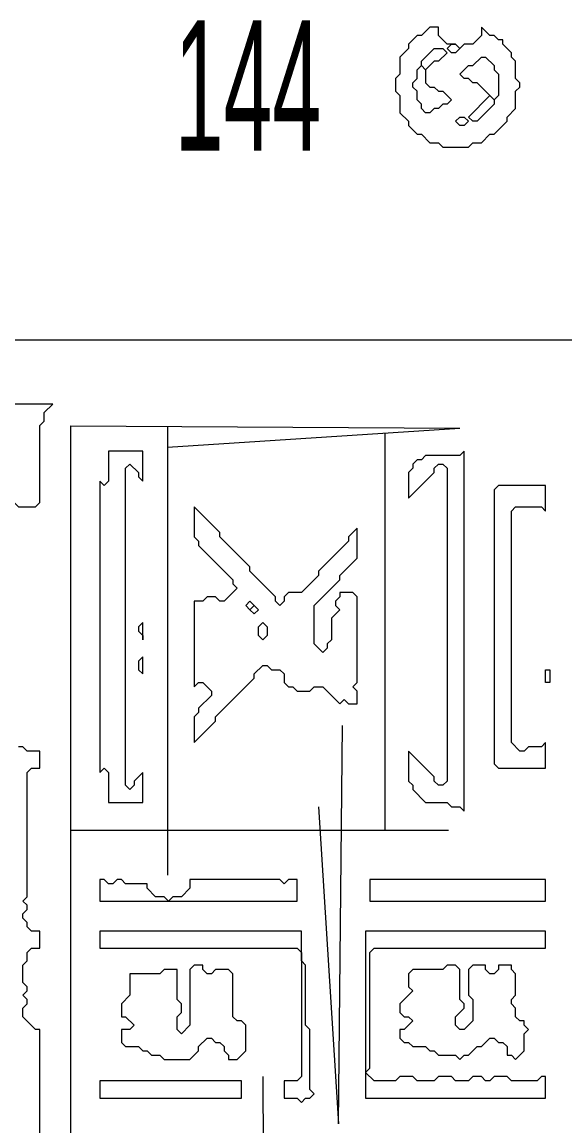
# Model space of a CAD drawing. Header units: millimetres. Extents: x 4 to 412, y 4 to 291.
# Drawn here: x 301.24 to 312.33, y 169.59 to 192.15 of the extents above; entities that cross this region are included whole.
import ezdxf

# ---------------------------------------------------------------- set-up
doc = ezdxf.new("R2010")
doc.units = ezdxf.units.MM
for name, color, linetype, lineweight in [('OCR_TEXT', 6, 'Continuous', 0), ('TRACE_CURVE', 6, 'Continuous', 0), ('TRACE_STRAIGHT', 5, 'Continuous', 0), ('TRACE_TEXT_SYMBOL', 6, 'Continuous', 0)]:
    doc.layers.add(name, color=color, linetype=linetype, lineweight=lineweight)
doc.styles.add('wqy-unicode', font='wqy-unicode.lff')

msp = doc.modelspace()

# ---------------------------------------------------------------- linework, layer by layer
at = {"layer": 'TRACE_CURVE', "color": 6}
msp.add_lwpolyline([(301.606, 169.194), (301.606, 171.558), (301.518, 171.558), (301.256, 171.821), (301.256, 171.996), (301.343, 172.084), (301.343, 172.171), (301.256, 172.259), (301.343, 172.346), (301.343, 172.434), (301.256, 172.521), (301.256, 172.872), (301.343, 172.959), (301.343, 173.134), (301.431, 173.222), (301.606, 173.222), (301.606, 173.572), (301.431, 173.572), (301.343, 173.66), (301.343, 173.747), (301.256, 173.835), (301.256, 173.923), (301.343, 174.01), (301.343, 174.098), (301.256, 174.185), (301.343, 174.273), (301.343, 176.813), (301.431, 176.9), (301.606, 176.9), (301.606, 177.25), (301.343, 177.25), (301.256, 177.338), (301.168, 177.338)], dxfattribs=at)
at = {"layer": 'TRACE_STRAIGHT', "color": 5}
for p, q in [((300.03, 185.658), (323.062, 185.658)), ((302.231, 183.899), (302.231, 154.656)), ((302.231, 183.899), (310.185, 183.852)), ((304.211, 183.888), (304.211, 174.711)), ((304.211, 183.459), (310.185, 183.852)), ((308.656, 183.752), (308.656, 175.636)), ((307.709, 169.631), (307.791, 177.776)), ((307.298, 176.112), (307.709, 169.631)), ((302.231, 175.636), (309.958, 175.636)), ((306.16, 170.595), (306.254, 155.269))]:
    msp.add_line(p, q, dxfattribs=at)
at = {"layer": 'TRACE_TEXT_SYMBOL', "color": 6}
for points in [[(309.575, 192.05), (309.4, 191.875), (309.312, 191.875), (309.137, 191.7), (309.137, 191.613), (308.962, 191.437), (308.962, 191.087), (308.875, 191), (308.875, 190.737), (308.962, 190.649), (308.962, 190.299), (309.137, 190.124), (309.137, 190.036), (309.312, 189.861), (309.4, 189.861), (309.575, 189.686), (309.75, 189.686), (309.838, 189.598), (310.363, 189.598), (310.451, 189.686), (310.626, 189.686), (310.801, 189.861), (310.889, 189.861), (311.152, 190.124), (311.152, 190.211), (311.327, 190.387), (311.327, 190.737), (311.414, 190.824), (311.414, 190.912), (311.327, 191), (311.327, 191.35), (311.239, 191.437), (311.239, 191.525), (311.064, 191.7), (311.064, 191.788), (310.976, 191.788), (310.889, 191.875), (310.801, 191.875), (310.626, 192.05), (310.626, 191.875), (310.451, 191.7), (310.276, 191.7), (310.188, 191.613), (310.101, 191.7), (309.926, 191.7), (309.75, 191.875), (309.75, 192.05)], [(309.663, 191.613), (309.838, 191.613), (309.926, 191.525), (309.75, 191.35), (309.663, 191.35), (309.488, 191.175), (309.4, 191.262), (309.4, 191.35)], [(309.926, 191.613), (310.013, 191.7), (310.101, 191.7), (310.188, 191.613), (310.101, 191.525), (310.013, 191.525)], [(310.626, 191.437), (310.714, 191.437), (310.889, 191.262), (310.889, 191.175), (310.976, 191.087), (310.976, 190.649), (310.889, 190.562), (310.539, 190.912), (310.451, 190.912), (310.363, 191), (310.276, 191), (310.188, 191.087), (310.363, 191.262), (310.451, 191.262)], [(309.312, 191.175), (309.4, 191.262), (309.488, 191.175), (309.488, 190.912), (309.575, 190.824), (309.663, 190.824), (309.75, 190.737), (309.838, 190.737), (310.013, 190.562), (309.926, 190.474), (309.838, 190.474), (309.75, 190.387), (309.663, 190.387), (309.575, 190.299), (309.488, 190.299), (309.4, 190.387), (309.4, 190.474), (309.312, 190.562), (309.312, 190.737), (309.225, 190.824), (309.225, 190.912), (309.312, 191)], [(310.801, 190.649), (310.889, 190.562), (310.889, 190.474), (310.539, 190.124), (310.451, 190.124), (310.363, 190.211)], [(310.101, 190.124), (310.188, 190.211), (310.276, 190.211), (310.363, 190.124), (310.276, 190.036), (310.188, 190.036)], [(300.993, 184.344), (300.993, 182.417), (301.168, 182.242), (301.518, 182.242), (301.606, 182.33), (301.606, 183.906), (301.694, 183.994), (301.694, 184.169), (301.869, 184.344)], [(303.007, 183.381), (303.007, 182.768), (302.92, 182.68), (302.832, 182.768), (302.832, 176.813), (302.92, 176.9), (303.007, 176.813), (303.007, 176.2), (303.708, 176.2), (303.708, 176.813), (303.533, 176.637), (303.533, 176.55), (303.445, 176.462), (303.357, 176.55), (303.357, 183.03), (303.445, 183.118), (303.62, 182.943), (303.62, 182.855), (303.708, 182.768), (303.708, 183.381)], [(310.276, 183.381), (310.188, 183.293), (309.488, 183.293), (309.4, 183.205), (309.312, 183.205), (309.225, 183.118), (309.225, 183.03), (309.137, 182.943), (309.137, 182.417), (309.663, 182.943), (309.663, 183.03), (309.75, 183.118), (309.838, 183.118), (309.926, 183.03), (309.926, 176.637), (309.838, 176.55), (309.75, 176.55), (309.663, 176.637), (309.663, 176.725), (309.137, 177.25), (309.137, 176.637), (309.225, 176.55), (309.225, 176.462), (309.488, 176.2), (309.926, 176.2), (310.013, 176.112), (310.188, 176.112), (310.276, 176.024)], [(310.976, 182.68), (310.889, 182.592), (310.889, 176.988), (310.976, 176.9), (311.94, 176.9), (311.94, 177.426), (311.852, 177.338), (311.589, 177.338), (311.502, 177.25), (311.414, 177.25), (311.239, 177.426), (311.239, 182.155), (311.327, 182.242), (311.852, 182.242), (311.94, 182.155), (311.94, 182.68)], [(305.81, 180.228), (305.897, 180.316), (305.985, 180.228), (305.897, 180.14)], [(305.897, 180.14), (305.985, 180.228), (306.072, 180.14), (305.985, 180.053)], [(303.708, 179.878), (303.62, 179.79), (303.62, 179.703), (303.708, 179.615), (303.708, 179.527)], [(306.072, 179.79), (306.16, 179.878), (306.247, 179.79), (306.247, 179.615), (306.16, 179.527), (306.072, 179.615)], [(303.708, 179.177), (303.62, 179.089), (303.62, 178.914), (303.708, 178.827)], [(311.94, 178.914), (312.027, 178.914), (312.027, 178.652), (311.94, 178.652)], [(302.832, 174.623), (302.832, 174.185), (306.86, 174.185), (306.86, 174.623), (306.685, 174.623), (306.598, 174.536), (306.51, 174.623), (304.671, 174.623), (304.671, 174.448), (304.496, 174.273), (304.321, 174.273), (304.233, 174.185), (304.146, 174.273), (303.97, 174.273), (303.795, 174.448), (303.795, 174.536), (303.357, 174.536), (303.27, 174.623), (303.182, 174.623), (303.095, 174.536), (303.007, 174.536), (302.92, 174.623)], [(308.349, 174.623), (308.349, 174.185), (311.94, 174.185), (311.94, 174.623)], [(302.832, 173.572), (302.832, 173.222), (306.86, 173.222), (306.948, 173.134), (306.948, 170.595), (306.86, 170.507), (306.598, 170.507), (306.598, 170.157), (306.86, 170.157), (306.948, 170.069), (307.036, 170.157), (307.123, 170.157), (307.211, 170.244), (307.123, 170.332), (307.123, 171.558), (307.036, 171.646), (307.036, 172.872), (306.948, 172.959), (306.948, 173.572)], [(308.262, 173.572), (308.262, 170.157), (311.94, 170.157), (311.94, 170.595), (311.852, 170.595), (311.765, 170.507), (311.239, 170.507), (311.152, 170.595), (310.889, 170.595), (310.801, 170.507), (310.714, 170.507), (310.626, 170.595), (310.451, 170.595), (310.363, 170.507), (310.101, 170.507), (310.013, 170.595), (309.75, 170.595), (309.663, 170.507), (309.312, 170.507), (309.225, 170.595), (308.962, 170.595), (308.875, 170.507), (308.437, 170.507), (308.262, 170.682), (308.349, 170.77), (308.349, 173.134), (308.437, 173.222), (311.94, 173.222), (311.94, 173.572)], [(304.759, 172.872), (304.671, 172.784), (304.671, 171.646), (304.496, 171.471), (304.408, 171.558), (304.408, 171.821), (304.496, 171.908), (304.496, 172.084), (304.408, 172.171), (304.408, 172.784), (304.146, 172.784), (304.058, 172.697), (303.445, 172.697), (303.445, 172.259), (303.27, 172.084), (303.27, 171.821), (303.357, 171.821), (303.533, 171.646), (303.445, 171.558), (303.27, 171.558), (303.27, 171.295), (303.357, 171.208), (303.62, 171.208), (303.708, 171.12), (303.795, 171.12), (303.883, 171.033), (304.058, 171.033), (304.146, 170.945), (304.671, 170.945), (304.846, 171.12), (304.846, 171.208), (305.021, 171.383), (305.109, 171.383), (305.196, 171.295), (305.284, 171.295), (305.372, 171.208), (305.372, 171.12), (305.459, 171.033), (305.459, 170.945), (305.634, 170.945), (305.81, 171.12), (305.81, 171.646), (305.722, 171.733), (305.634, 171.733), (305.547, 171.821), (305.547, 172.697), (305.459, 172.784), (305.196, 172.784), (305.109, 172.697), (305.021, 172.697), (304.934, 172.784), (304.934, 172.872)], [(302.832, 170.507), (302.832, 170.157), (305.722, 170.157), (305.722, 170.507)]]:
    msp.add_lwpolyline(points, close=True, dxfattribs=at)
for points in [[(304.759, 182.242), (304.759, 181.629), (304.846, 181.542), (304.846, 181.454), (305.547, 180.753), (305.547, 180.666), (305.634, 180.578), (305.372, 180.316), (305.284, 180.316), (305.196, 180.403), (305.021, 180.403), (304.934, 180.316), (304.759, 180.316), (304.759, 178.564), (304.846, 178.652), (304.934, 178.652), (305.109, 178.476), (305.109, 178.389), (304.846, 178.126), (304.846, 178.039), (304.759, 177.951), (304.759, 177.426), (305.196, 177.863), (305.196, 177.951), (305.985, 178.739), (305.985, 178.827), (306.16, 179.002), (306.247, 179.002), (306.335, 178.914), (306.51, 178.914), (306.598, 178.827), (306.598, 178.652), (306.685, 178.564), (306.773, 178.564), (306.86, 178.476), (307.123, 178.476), (307.211, 178.564), (307.386, 178.564), (307.736, 178.214), (307.824, 178.301), (307.911, 178.214), (308.086, 178.214), (308.086, 178.476), (307.999, 178.564), (308.086, 178.652), (308.086, 180.403), (307.999, 180.491), (307.736, 180.491), (307.736, 180.403), (307.649, 180.316), (307.649, 180.228), (307.736, 180.14), (307.561, 179.965), (307.561, 179.527), (307.473, 179.44), (307.473, 179.352), (307.386, 179.265), (307.211, 179.44), (307.211, 180.228), (307.736, 180.753), (307.736, 180.841), (308.086, 181.191), (308.086, 181.804), (307.911, 181.629)], [(307.911, 181.629), (307.911, 181.542), (307.298, 180.929), (307.298, 180.841), (306.948, 180.491), (306.685, 180.491), (306.598, 180.403), (306.598, 180.316), (306.51, 180.228), (306.423, 180.316), (306.423, 180.403), (305.897, 180.929), (305.897, 181.016), (305.284, 181.629), (305.284, 181.717), (304.759, 182.242)], [(309.926, 172.872), (309.838, 172.784), (309.225, 172.784), (309.137, 172.697), (309.137, 172.434), (309.225, 172.346), (308.962, 172.084), (308.962, 171.908), (309.05, 171.821), (309.137, 171.821), (309.225, 171.733), (309.05, 171.558), (308.962, 171.558), (308.962, 171.383), (309.05, 171.295), (309.137, 171.295), (309.225, 171.208), (309.488, 171.208), (309.575, 171.12), (309.663, 171.12), (309.75, 171.033), (310.101, 171.033), (310.188, 170.945), (310.276, 171.033), (310.363, 171.033), (310.539, 171.208), (310.626, 171.208), (310.801, 171.383), (310.889, 171.383), (310.976, 171.295), (311.064, 171.295), (311.152, 171.208), (311.152, 171.033), (311.239, 171.033), (311.327, 170.945), (311.502, 171.12), (311.502, 171.471), (311.589, 171.558), (311.502, 171.646), (311.502, 171.733), (311.414, 171.733), (311.327, 171.821), (311.327, 171.996), (311.239, 172.084), (311.239, 172.171), (311.327, 172.259), (311.327, 172.697), (311.239, 172.784), (311.239, 172.872), (310.976, 172.872), (310.976, 172.784), (310.889, 172.697), (310.801, 172.697), (310.714, 172.784), (310.714, 172.872), (310.451, 172.872), (310.363, 172.784), (310.363, 172.259), (310.451, 172.171), (310.451, 171.733), (310.276, 171.558), (310.188, 171.558), (310.101, 171.646), (310.101, 171.821)], [(310.101, 171.821), (310.276, 171.996), (310.276, 172.084), (310.188, 172.171), (310.188, 172.784), (310.101, 172.872), (309.926, 172.872)]]:
    msp.add_lwpolyline(points, dxfattribs=at)

# ---------------------------------------------------------------- texts
at = {"layer": 'OCR_TEXT', "color": 6, "style": 'wqy-unicode', "width": 0.503648}
msp.add_text('144', height=2.664, dxfattribs=at).set_placement((304.359, 189.521))

doc.saveas('drawing.dxf')
